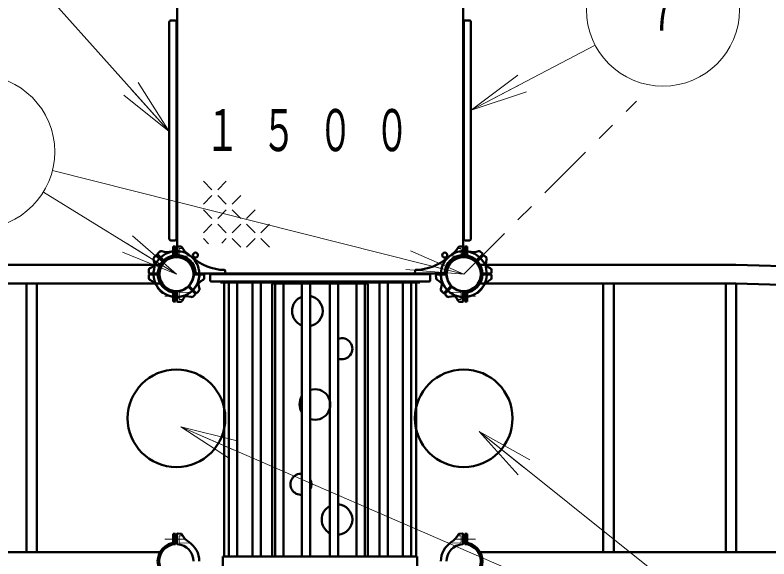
# Model space of a CAD drawing. Units: millimetres on the paper. Extents: x -385 to 0, y -594 to 267.
# Drawn here: x -259.91 to -220.54, y 110.42 to 138.82 of the extents above; entities that cross this region are included whole.
import ezdxf
from ezdxf.enums import TextEntityAlignment as Align

# ---------------------------------------------------------------- set-up
doc = ezdxf.new("R2010")
doc.units = ezdxf.units.MM
doc.linetypes.add('USER1', pattern=[4.5, 2.5, -2])
doc.linetypes.add('USER2', pattern=[6, 3, -1, 1, -1])
doc.layers.add('LY_1', color=140, linetype='Continuous', lineweight=50)
doc.styles.add('ＭＳ ゴシック', font='')
doc.styles.get('ＭＳ ゴシック').set_extended_font_data('MS Gothic')

msp = doc.modelspace()

# ---------------------------------------------------------------- linework, layer by layer
at = {"layer": 'LY_1', "color": 7, "lineweight": 13}
for p, q in [((-251.859, 132.735), (-259.197, 140.94)), ((-236.085, 133.854), (-229.617, 137.252)), ((-236.085, 133.854), (-233.662, 135.692)), ((-253.487, 135.305), (-251.859, 132.735)), ((-236.085, 133.854), (-233.429, 135.249)), ((-251.859, 132.735), (-253.859, 134.972)), ((-233.197, 134.807), (-236.085, 133.854)), ((-251.859, 132.735), (-254.232, 134.638)), ((-236.482, 125.298), (-257.957, 130.706)), ((-249.63, 129.7), (-250.08, 130.15)), ((-248.88, 130.15), (-249.33, 129.7)), ((-251.482, 125.298), (-258.432, 129.583)), ((-249.63, 129.4), (-250.08, 128.95)), ((-248.88, 128.95), (-249.33, 129.4)), ((-248.13, 129.4), (-248.58, 128.95)), ((-249.63, 128.2), (-250.08, 128.65)), ((-248.88, 128.65), (-249.33, 128.2)), ((-248.13, 128.2), (-248.58, 128.65)), ((-247.38, 128.65), (-247.83, 128.2)), ((-249.63, 127.9), (-250.08, 127.45)), ((-248.88, 127.45), (-249.33, 127.9)), ((-248.13, 127.9), (-248.58, 127.45)), ((-247.38, 127.45), (-247.83, 127.9)), ((-246.63, 127.9), (-247.08, 127.45)), ((-253.773, 127.298), (-251.482, 125.298)), ((-251.482, 125.298), (-254.036, 126.872)), ((-249.813, 126.883), (-250.08, 127.15)), ((-248.88, 127.15), (-249.12, 126.91)), ((-248.13, 126.7), (-248.58, 127.15)), ((-247.38, 127.15), (-247.83, 126.7)), ((-246.63, 126.7), (-247.08, 127.15)), ((-251.482, 125.298), (-254.298, 126.447)), ((-239.269, 126.515), (-236.482, 125.298)), ((-236.482, 125.298), (-239.391, 126.03)), ((-236.482, 125.298), (-239.513, 125.545)), ((-248.706, 115.667), (-251.26, 117.319)), ((-251.26, 117.319), (-248.308, 116.584)), ((-251.26, 117.319), (-248.507, 116.125)), ((-251.26, 117.319), (-221.487, 104.402)), ((-233.647, 114.813), (-235.679, 117.076)), ((-235.679, 117.076), (-233.023, 115.594)), ((-235.679, 117.076), (-233.335, 115.204)), ((-235.679, 117.076), (-220.943, 105.306))]:
    msp.add_line(p, q, dxfattribs=at)
at = {"layer": 'LY_1'}
for p, q in [((-251.452, 132.798), (-251.452, 139.205)), ((-236.512, 132.798), (-236.512, 139.205)), ((-251.862, 138.448), (-251.862, 127.148)), ((-251.762, 138.548), (-251.582, 138.548)), ((-251.482, 138.448), (-251.482, 127.148)), ((-236.482, 138.448), (-236.482, 127.148)), ((-236.202, 138.548), (-236.382, 138.548)), ((-236.102, 138.448), (-236.102, 127.148)), ((-251.452, 132.798), (-251.452, 126.39)), ((-236.512, 132.798), (-236.512, 126.39)), ((-251.762, 127.048), (-251.582, 127.048)), ((-236.202, 127.048), (-236.382, 127.048)), ((-252.456, 126.372), (-252.341, 126.48)), ((-252.456, 126.372), (-252.35, 126.472)), ((-251.662, 126.738), (-251.662, 126.265)), ((-251.542, 126.738), (-251.662, 126.738)), ((-251.542, 126.738), (-251.542, 126.196)), ((-251.461, 126.235), (-251.461, 126.706)), ((-251.415, 126.746), (-251.263, 126.741)), ((-236.549, 126.746), (-236.702, 126.741)), ((-236.503, 126.235), (-236.503, 126.706)), ((-236.422, 126.738), (-236.422, 126.196)), ((-236.422, 126.738), (-236.302, 126.738)), ((-236.302, 126.738), (-236.302, 126.265)), ((-235.508, 126.372), (-235.623, 126.48)), ((-235.508, 126.372), (-235.615, 126.472)), ((-252.557, 126.271), (-252.664, 126.156)), ((-252.557, 126.271), (-252.656, 126.165)), ((-252.166, 125.939), (-252.499, 126.272)), ((-252.166, 125.939), (-252.499, 126.272)), ((-252.124, 125.982), (-252.457, 126.315)), ((-252.124, 125.982), (-252.457, 126.315)), ((-235.841, 125.982), (-235.507, 126.315)), ((-235.841, 125.982), (-235.507, 126.315)), ((-235.798, 125.939), (-235.465, 126.272)), ((-235.798, 125.939), (-235.465, 126.272)), ((-235.407, 126.271), (-235.3, 126.156)), ((-235.407, 126.271), (-235.308, 126.165)), ((-264.492, 125.784), (-252.317, 125.784)), ((-223.472, 125.784), (-235.647, 125.784)), ((-252.931, 125.369), (-252.926, 125.514)), ((-252.931, 125.226), (-252.925, 125.069)), ((-252.42, 125.328), (-252.891, 125.328)), ((-252.42, 125.268), (-252.891, 125.268)), ((-250.545, 125.328), (-248.973, 125.328)), ((-250.545, 125.268), (-250.074, 125.268)), ((-243.982, 125.328), (-250.39, 125.328)), ((-250.034, 125.226), (-250.039, 125.081)), ((-249.732, 125.238), (-249.732, 124.978)), ((-249.722, 125.33), (-248.752, 125.33)), ((-249.672, 125.298), (-238.292, 125.298)), ((-248.933, 125.37), (-248.939, 125.475)), ((-243.982, 125.328), (-237.575, 125.328)), ((-238.242, 125.33), (-239.212, 125.33)), ((-239.031, 125.37), (-239.026, 125.475)), ((-237.42, 125.328), (-238.991, 125.328)), ((-238.232, 125.238), (-238.232, 124.978)), ((-237.931, 125.226), (-237.926, 125.081)), ((-237.42, 125.268), (-237.891, 125.268)), ((-235.545, 125.328), (-235.074, 125.328)), ((-235.545, 125.268), (-235.074, 125.268)), ((-235.034, 125.369), (-235.039, 125.514)), ((-235.034, 125.226), (-235.039, 125.069)), ((-264.492, 124.812), (-252.317, 124.812)), ((-259.313, 110.784), (-259.313, 124.812)), ((-258.769, 110.784), (-258.769, 124.812)), ((-249.672, 124.918), (-238.292, 124.918)), ((-249.182, 124.918), (-249.182, 124.854)), ((-238.782, 124.854), (-249.182, 124.854)), ((-248.999, 110.548), (-248.999, 124.854)), ((-248.744, 110.548), (-248.744, 124.854)), ((-248.31, 110.548), (-248.31, 124.854)), ((-247.518, 110.548), (-247.518, 124.854)), ((-247.084, 110.548), (-247.084, 124.854)), ((-246.322, 110.548), (-246.322, 124.854)), ((-245.888, 110.548), (-245.888, 124.854)), ((-244.929, 110.548), (-244.929, 124.854)), ((-244.495, 110.548), (-244.495, 124.854)), ((-243.469, 110.548), (-243.469, 124.854)), ((-243.035, 110.548), (-243.035, 124.854)), ((-242.076, 110.548), (-242.076, 124.854)), ((-241.642, 110.548), (-241.642, 124.854)), ((-240.88, 110.548), (-240.88, 124.854)), ((-240.446, 110.548), (-240.446, 124.854)), ((-239.654, 110.548), (-239.654, 124.854)), ((-239.22, 110.548), (-239.22, 124.854)), ((-238.965, 110.548), (-238.965, 124.854)), ((-238.782, 124.918), (-238.782, 124.854)), ((-223.472, 124.812), (-235.647, 124.812)), ((-229.195, 110.784), (-229.195, 124.812)), ((-228.651, 110.784), (-228.651, 124.812)), ((-222.795, 110.784), (-222.795, 124.809)), ((-222.251, 110.784), (-222.251, 124.802)), ((-252.46, 124.602), (-252.463, 124.6)), ((-252.46, 124.602), (-252.463, 124.6)), ((-250.841, 124.614), (-250.507, 124.28)), ((-250.841, 124.614), (-250.507, 124.28)), ((-250.798, 124.656), (-250.465, 124.323)), ((-250.798, 124.656), (-250.465, 124.323)), ((-250.407, 124.324), (-250.3, 124.439)), ((-250.407, 124.324), (-250.308, 124.43)), ((-246.482, 110.548), (-246.482, 124.738)), ((-241.542, 124.798), (-246.422, 124.798)), ((-241.482, 110.548), (-241.482, 124.738)), ((-237.557, 124.324), (-237.664, 124.439)), ((-237.557, 124.324), (-237.656, 124.43)), ((-237.166, 124.656), (-237.499, 124.323)), ((-237.166, 124.656), (-237.499, 124.323)), ((-237.124, 124.614), (-237.457, 124.28)), ((-237.124, 124.614), (-237.457, 124.28)), ((-235.504, 124.602), (-235.502, 124.6)), ((-235.504, 124.602), (-235.502, 124.6)), ((-252.177, 124.32), (-252.18, 124.317)), ((-252.177, 124.32), (-252.18, 124.317)), ((-251.682, 124.114), (-251.682, 124.111)), ((-251.662, 124.33), (-251.662, 123.858)), ((-251.542, 124.4), (-251.542, 123.858)), ((-251.461, 124.36), (-251.461, 123.889)), ((-251.282, 124.114), (-251.282, 124.111)), ((-250.508, 124.223), (-250.623, 124.116)), ((-250.508, 124.223), (-250.615, 124.124)), ((-237.456, 124.223), (-237.35, 124.124)), ((-237.456, 124.223), (-237.341, 124.116)), ((-236.682, 124.114), (-236.682, 124.111)), ((-236.503, 124.36), (-236.503, 123.889)), ((-236.422, 124.4), (-236.422, 123.858)), ((-236.302, 124.33), (-236.302, 123.858)), ((-236.282, 124.114), (-236.282, 124.111)), ((-235.787, 124.32), (-235.785, 124.317)), ((-235.787, 124.32), (-235.785, 124.317)), ((-251.542, 123.858), (-251.662, 123.858)), ((-251.42, 123.849), (-251.263, 123.855)), ((-236.545, 123.849), (-236.702, 123.855)), ((-236.422, 123.858), (-236.302, 123.858)), ((-251.662, 111.738), (-251.662, 111.265)), ((-251.542, 111.738), (-251.662, 111.738)), ((-251.542, 111.738), (-251.542, 111.196)), ((-251.461, 111.235), (-251.461, 111.706)), ((-251.415, 111.746), (-251.263, 111.741)), ((-236.549, 111.746), (-236.702, 111.741)), ((-236.503, 111.235), (-236.503, 111.706)), ((-236.422, 111.738), (-236.422, 111.196)), ((-236.422, 111.738), (-236.302, 111.738)), ((-236.302, 111.738), (-236.302, 111.265)), ((-299.805, 110.784), (-252.338, 110.784)), ((-188.159, 110.784), (-235.627, 110.784)), ((-249.059, 110.548), (-238.905, 110.548)), ((-249.059, 110.048), (-249.059, 110.548)), ((-238.905, 110.048), (-238.905, 110.548))]:
    msp.add_line(p, q, dxfattribs=at)
at = {"layer": 'LY_1', "color": 7, "linetype": 'USER2', "lineweight": 13}
for p, q in [((-236.482, 125.298), (-227.461, 134.319)), ((-252.093, 126.448), (-251.004, 126.448)), ((-235.872, 126.448), (-236.961, 126.448)), ((-252.093, 124.148), (-251.004, 124.148)), ((-235.872, 124.148), (-236.961, 124.148)), ((-252.093, 111.448), (-251.004, 111.448)), ((-235.872, 111.448), (-236.961, 111.448))]:
    msp.add_line(p, q, dxfattribs=at)
at = {"layer": 'LY_1', "color": 7, "linetype": 'USER1', "lineweight": 13}
for p, q in [((-251.542, 126.558), (-251.662, 126.558)), ((-251.341, 126.278), (-251.341, 126.618)), ((-251.332, 126.627), (-251.192, 126.632)), ((-236.633, 126.627), (-236.772, 126.632)), ((-236.623, 126.278), (-236.623, 126.618)), ((-236.422, 126.558), (-236.302, 126.558)), ((-251.542, 126.338), (-251.662, 126.338)), ((-251.332, 126.268), (-250.812, 126.241)), ((-236.633, 126.268), (-237.153, 126.241)), ((-236.422, 126.338), (-236.302, 126.338)), ((-251.542, 124.258), (-251.662, 124.258)), ((-251.542, 124.038), (-251.662, 124.038)), ((-251.341, 124.318), (-251.341, 123.978)), ((-251.332, 124.327), (-250.812, 124.355)), ((-236.633, 124.327), (-237.153, 124.355)), ((-236.623, 124.318), (-236.623, 123.978)), ((-236.422, 124.258), (-236.302, 124.258)), ((-236.422, 124.038), (-236.302, 124.038)), ((-251.332, 123.968), (-251.192, 123.963)), ((-236.633, 123.968), (-236.772, 123.963)), ((-251.542, 111.558), (-251.662, 111.558)), ((-251.341, 111.278), (-251.341, 111.618)), ((-251.332, 111.627), (-251.192, 111.632)), ((-236.633, 111.627), (-236.772, 111.632)), ((-236.623, 111.278), (-236.623, 111.618)), ((-236.422, 111.558), (-236.302, 111.558)), ((-251.542, 111.338), (-251.662, 111.338)), ((-251.332, 111.268), (-250.812, 111.241)), ((-236.633, 111.268), (-237.153, 111.241)), ((-236.422, 111.338), (-236.302, 111.338))]:
    msp.add_line(p, q, dxfattribs=at)
at = {"layer": 'LY_1', "color": 7, "lineweight": 13}
for centre in [(-226.076, 139.112), (-261.836, 131.682)]:
    msp.add_circle(centre, 4, dxfattribs=at)
at = {"layer": 'LY_1'}
for centre, radius in [((-250.492, 126.288), 0.13), ((-237.472, 126.288), 0.13), ((-251.482, 125.298), 0.891), ((-236.482, 125.298), 0.891), ((-251.482, 117.766), 2.55), ((-236.482, 117.766), 2.55)]:
    msp.add_circle(centre, radius, dxfattribs=at)
for centre, radius, start, end in [((-251.762, 138.448), 0.1, 90, 180), ((-251.582, 138.448), 0.1, 0, 90), ((-236.382, 138.448), 0.1, 90, 180), ((-236.202, 138.448), 0.1, 0, 90), ((-251.762, 127.148), 0.1, 180, 270), ((-251.582, 127.148), 0.1, 270, 0), ((-236.382, 127.148), 0.1, 180, 270), ((-236.202, 127.148), 0.1, 270, 0), ((-251.482, 125.298), 1.2, 90, 147.2728), ((-252.281, 126.399), 0.1, 72.4588, 133), ((-252.281, 126.399), 0.1, 72.4588, 133), ((-251.95, 127.447), 1, 252.4588, 282.2728), ((-251.95, 127.447), 1, 252.4588, 282.2728), ((-251.482, 125.298), 1.2, 88.5675, 102.2728), ((-251.482, 125.298), 1.2, 88.5675, 102.2728), ((-251.482, 125.298), 1.2, 47.7828, 90), ((-251.421, 126.706), 0.04, 88, 180), ((-251.352, 126.39), 0.1, 180, 263.2128), ((-251.278, 126.641), 0.1, 27.4588, 88), ((-250.302, 127.148), 1, 207.4588, 237.2728), ((-236.482, 125.298), 1.2, 90, 132.2172), ((-237.663, 127.148), 1, 302.7272, 332.5412), ((-236.687, 126.641), 0.1, 92, 152.5412), ((-236.612, 126.39), 0.1, 276.7872, 0), ((-236.543, 126.706), 0.04, 0, 92), ((-236.482, 125.298), 1.2, 77.7272, 91.4325), ((-236.482, 125.298), 1.2, 77.7272, 91.4325), ((-236.482, 125.298), 1.2, 32.7272, 90), ((-236.015, 127.447), 1, 257.7272, 287.5412), ((-236.015, 127.447), 1, 257.7272, 287.5412), ((-235.683, 126.399), 0.1, 47, 107.5412), ((-235.683, 126.399), 0.1, 47, 107.5412), ((-252.583, 126.097), 0.1, 137, 197.5412), ((-252.583, 126.097), 0.1, 137, 197.5412), ((-253.632, 125.765), 1, 347.7272, 17.5412), ((-253.632, 125.765), 1, 347.7272, 17.5412), ((-252.528, 126.244), 0.04, 45, 137), ((-252.528, 126.244), 0.04, 45, 137), ((-252.429, 126.343), 0.04, 133, 225), ((-252.429, 126.343), 0.04, 133, 225), ((-251.482, 125.298), 0.984, 93.4958, 266.5042), ((-251.482, 125.298), 0.9, 93.8226, 266.1775), ((-251.482, 125.298), 0.9, 90, 175.7293), ((-252.096, 126.01), 0.04, 225, 310.7293), ((-252.096, 126.01), 0.04, 225, 310.7293), ((-251.482, 125.298), 0.9, 45, 130.7293), ((-251.482, 125.298), 0.9, 45, 130.7293), ((-251.482, 125.298), 0.9, 4.2707, 90), ((-251.421, 126.235), 0.04, 180, 265.7293), ((-251.491, 125.298), 0.9, 0, 85.7293), ((-251.482, 125.298), 1, 6.7872, 83.2128), ((-251.491, 125.298), 1.2, 0, 57.2728), ((-248.929, 128.112), 2.6, 227.7828, 268.9158), ((-239.036, 128.112), 2.6, 271.0842, 312.2172), ((-236.473, 125.298), 1.2, 122.7272, 180), ((-236.482, 125.298), 1, 96.7872, 173.2128), ((-236.482, 125.298), 0.9, 90, 175.7293), ((-236.473, 125.298), 0.9, 94.2707, 180), ((-236.482, 125.298), 0.9, 49.2707, 135), ((-236.482, 125.298), 0.9, 49.2707, 135), ((-236.543, 126.235), 0.04, 274.2707, 0), ((-236.482, 125.298), 0.9, 4.2707, 90), ((-236.482, 125.298), 0.984, 273.4958, 86.5042), ((-236.482, 125.298), 0.9, 273.8225, 86.1774), ((-235.869, 126.01), 0.04, 229.2707, 315), ((-235.869, 126.01), 0.04, 229.2707, 315), ((-235.536, 126.343), 0.04, 315, 47), ((-235.536, 126.343), 0.04, 315, 47), ((-235.437, 126.244), 0.04, 43, 135), ((-235.437, 126.244), 0.04, 43, 135), ((-234.332, 125.765), 1, 162.4588, 192.2728), ((-234.332, 125.765), 1, 162.4588, 192.2728), ((-235.381, 126.097), 0.1, 342.4588, 43), ((-235.381, 126.097), 0.1, 342.4588, 43), ((-252.826, 125.511), 0.1, 117.4588, 178), ((-252.826, 125.511), 0.1, 117.4588, 178), ((-253.333, 126.487), 1, 297.4588, 327.2728), ((-251.482, 125.298), 0.9, 139.2707, 225), ((-251.482, 125.298), 0.9, 139.2707, 225), ((-252.195, 125.911), 0.04, 319.2707, 45), ((-252.195, 125.911), 0.04, 319.2707, 45), ((-251.482, 125.298), 0.9, 319.2707, 45), ((-251.482, 125.298), 0.9, 319.2707, 45), ((-236.482, 125.298), 0.9, 135, 220.7293), ((-236.482, 125.298), 0.9, 135, 220.7293), ((-236.482, 125.298), 0.9, 315, 40.7293), ((-236.482, 125.298), 0.9, 315, 40.7293), ((-235.77, 125.911), 0.04, 135, 220.7293), ((-235.77, 125.911), 0.04, 135, 220.7293), ((-234.631, 126.487), 1, 212.7272, 242.5412), ((-235.139, 125.511), 0.1, 2, 62.5412), ((-235.139, 125.511), 0.1, 2, 62.5412), ((-223.472, 45.298), 80.486, 62.62559, 90), ((-252.891, 125.368), 0.04, 178, 270), ((-252.891, 125.228), 0.04, 90, 182), ((-251.482, 125.298), 1.2, 167.7272, 225), ((-251.482, 125.298), 1.2, 167.7272, 225), ((-252.42, 125.368), 0.04, 270, 355.7293), ((-252.42, 125.228), 0.04, 4.2707, 90), ((-251.482, 125.298), 0.9, 184.2707, 270), ((-251.482, 125.298), 0.9, 270, 355.7293), ((-251.491, 125.298), 0.9, 274.2707, 0), ((-251.491, 125.298), 1.2, 302.7272, 0), ((-250.545, 125.368), 0.04, 184.2707, 270), ((-250.545, 125.228), 0.04, 90, 175.7293), ((-250.39, 125.428), 0.1, 186.7872, 270), ((-251.482, 125.298), 1.2, 347.7272, 1.4325), ((-251.482, 125.298), 1.2, 347.7272, 1.4325), ((-250.074, 125.228), 0.04, 358, 90), ((-249.672, 125.238), 0.06, 90, 180), ((-248.979, 125.472), 0.04, 3, 88.9159), ((-248.973, 125.368), 0.04, 270, 3), ((-238.991, 125.368), 0.04, 177, 270), ((-238.986, 125.472), 0.04, 91.0841, 177), ((-238.292, 125.238), 0.06, 0, 90), ((-237.891, 125.228), 0.04, 90, 182), ((-236.482, 125.298), 1.2, 178.5675, 192.2728), ((-236.482, 125.298), 1.2, 178.5675, 192.2728), ((-236.473, 125.298), 1.2, 180, 237.2728), ((-237.575, 125.428), 0.1, 270, 353.2128), ((-237.42, 125.368), 0.04, 270, 355.7293), ((-237.42, 125.228), 0.04, 4.2707, 90), ((-236.482, 125.298), 0.9, 184.2707, 270), ((-236.473, 125.298), 0.9, 180, 265.7293), ((-236.482, 125.298), 0.9, 270, 355.7293), ((-236.482, 125.298), 1.2, 315, 12.2728), ((-236.482, 125.298), 1.2, 315, 12.2728), ((-235.545, 125.368), 0.04, 184.2707, 270), ((-235.545, 125.228), 0.04, 90, 175.7293), ((-235.074, 125.368), 0.04, 270, 2), ((-235.074, 125.228), 0.04, 358, 90), ((-252.826, 125.084), 0.1, 182, 242.5412), ((-253.333, 124.108), 1, 32.7272, 62.5412), ((-249.631, 124.108), 1, 117.4588, 147.2728), ((-249.332, 124.83), 1, 167.7272, 197.5412), ((-249.332, 124.83), 1, 167.7272, 197.5412), ((-250.139, 125.084), 0.1, 297.4588, 358), ((-249.672, 124.978), 0.06, 180, 270), ((-238.292, 124.978), 0.06, 270, 0), ((-237.826, 125.084), 0.1, 182, 242.5412), ((-238.333, 124.108), 1, 32.7272, 62.5412), ((-238.632, 124.83), 1, 342.4588, 12.2728), ((-238.632, 124.83), 1, 342.4588, 12.2728), ((-234.631, 124.108), 1, 117.4588, 147.2728), ((-235.139, 125.084), 0.1, 297.4588, 358), ((-223.472, 45.298), 79.514, 62.62559, 90), ((-251.482, 125.298), 1.2, 212.7272, 270), ((-252.448, 124.586), 0.02, 135, 216.3731), ((-252.448, 124.586), 0.02, 135, 216.3731), ((-251.482, 125.298), 1.22, 216.3731, 225), ((-251.482, 125.298), 1.22, 216.3731, 225), ((-251.482, 125.298), 1.22, 225, 233.6269), ((-251.482, 125.298), 1.22, 225, 233.6269), ((-251.482, 125.298), 1.2, 225, 282.2728), ((-251.482, 125.298), 1.2, 225, 282.2728), ((-251.482, 125.298), 0.9, 225, 310.7293), ((-251.482, 125.298), 0.9, 225, 310.7293), ((-251.482, 125.298), 1.2, 270, 327.2728), ((-250.869, 124.585), 0.04, 45, 130.7293), ((-250.869, 124.585), 0.04, 45, 130.7293), ((-250.77, 124.684), 0.04, 139.2707, 225), ((-250.77, 124.684), 0.04, 139.2707, 225), ((-250.381, 124.498), 0.1, 317, 17.5412), ((-250.381, 124.498), 0.1, 317, 17.5412), ((-246.422, 124.738), 0.06, 90, 180), ((-241.542, 124.738), 0.06, 0, 90), ((-237.583, 124.498), 0.1, 162.4588, 223), ((-237.583, 124.498), 0.1, 162.4588, 223), ((-236.482, 125.298), 1.2, 212.7272, 270), ((-237.195, 124.684), 0.04, 315, 40.7293), ((-237.195, 124.684), 0.04, 315, 40.7293), ((-237.096, 124.585), 0.04, 49.2707, 135), ((-237.096, 124.585), 0.04, 49.2707, 135), ((-236.482, 125.298), 0.9, 229.2707, 315), ((-236.482, 125.298), 0.9, 229.2707, 315), ((-236.482, 125.298), 1.2, 257.7272, 315), ((-236.482, 125.298), 1.2, 257.7272, 315), ((-236.482, 125.298), 1.2, 270, 327.2728), ((-236.482, 125.298), 1.22, 306.3731, 315), ((-236.482, 125.298), 1.22, 306.3731, 315), ((-236.482, 125.298), 1.22, 315, 323.6269), ((-236.482, 125.298), 1.22, 315, 323.6269), ((-235.516, 124.586), 0.02, 323.6269, 45), ((-235.516, 124.586), 0.02, 323.6269, 45), ((-252.194, 124.331), 0.02, 233.6269, 315), ((-252.194, 124.331), 0.02, 233.6269, 315), ((-251.662, 124.111), 0.02, 180, 261.3731), ((-251.482, 125.298), 1.22, 261.3731, 270), ((-251.482, 125.298), 1.22, 270, 278.6269), ((-251.421, 124.36), 0.04, 94.2707, 180), ((-251.302, 124.111), 0.02, 278.6269, 0), ((-251.015, 123.148), 1, 72.4588, 102.2728), ((-251.015, 123.148), 1, 72.4588, 102.2728), ((-250.302, 123.447), 1, 122.7272, 152.5412), ((-250.683, 124.197), 0.1, 252.4588, 313), ((-250.683, 124.197), 0.1, 252.4588, 313), ((-250.536, 124.252), 0.04, 313, 45), ((-250.536, 124.252), 0.04, 313, 45), ((-250.437, 124.351), 0.04, 225, 317), ((-250.437, 124.351), 0.04, 225, 317), ((-244.647, 123.368), 0.8, 110.642, 249.358), ((-244.647, 123.368), 0.8, 280.9511, 79.0489), ((-237.528, 124.351), 0.04, 223, 315), ((-237.528, 124.351), 0.04, 223, 315), ((-237.429, 124.252), 0.04, 135, 227), ((-237.429, 124.252), 0.04, 135, 227), ((-237.281, 124.197), 0.1, 227, 287.5412), ((-237.281, 124.197), 0.1, 227, 287.5412), ((-236.95, 123.148), 1, 77.7272, 107.5412), ((-236.95, 123.148), 1, 77.7272, 107.5412), ((-237.663, 123.447), 1, 27.4588, 57.2728), ((-236.662, 124.111), 0.02, 180, 261.3731), ((-236.482, 125.298), 1.22, 261.3731, 270), ((-236.543, 124.36), 0.04, 0, 85.7293), ((-236.482, 125.298), 1.22, 270, 278.6269), ((-236.302, 124.111), 0.02, 278.6269, 0), ((-235.771, 124.331), 0.02, 225, 306.3731), ((-235.771, 124.331), 0.02, 225, 306.3731), ((-251.421, 123.889), 0.04, 180, 272), ((-251.278, 123.954), 0.1, 272, 332.5412), ((-236.687, 123.954), 0.1, 207.4588, 268), ((-236.543, 123.889), 0.04, 268, 0), ((-242.847, 121.399), 0.55, 249.9566, 110.0434), ((-244.25, 118.488), 0.8, 252.0998, 107.9002), ((-244.25, 118.488), 0.8, 148.1964, 211.8036), ((-244.982, 114.321), 0.55, 84.4679, 275.5321), ((-244.982, 114.321), 0.55, 332.3124, 27.6876), ((-243.098, 112.479), 0.8, 117.6471, 242.3529), ((-243.098, 112.479), 0.8, 274.501, 85.499), ((-251.421, 111.706), 0.04, 88, 180), ((-251.278, 111.641), 0.1, 27.4588, 88), ((-250.302, 112.148), 1, 207.4588, 237.2728), ((-237.663, 112.148), 1, 302.7272, 332.5412), ((-236.687, 111.641), 0.1, 92, 152.5412), ((-236.543, 111.706), 0.04, 0, 92), ((-251.482, 110.298), 0.984, 93.4958, 266.5042), ((-251.482, 110.298), 0.9, 93.8226, 266.1775), ((-251.421, 111.235), 0.04, 180, 265.7293), ((-251.491, 110.298), 0.9, 0, 85.7293), ((-251.491, 110.298), 1.2, 0, 57.2728), ((-236.473, 110.298), 1.2, 122.7272, 180), ((-236.473, 110.298), 0.9, 94.2707, 180), ((-236.543, 111.235), 0.04, 274.2707, 0), ((-236.482, 110.298), 0.984, 273.4958, 86.5042), ((-236.482, 110.298), 0.9, 273.8225, 86.1774)]:
    msp.add_arc(centre, radius, start, end, dxfattribs=at)
at = {"layer": 'LY_1', "color": 7, "linetype": 'USER1', "lineweight": 13}
for centre, radius, start, end in [((-251.331, 126.618), 0.01, 92, 180), ((-251.193, 126.652), 0.02, 272, 29.1005), ((-236.771, 126.652), 0.02, 150.8995, 268), ((-236.633, 126.618), 0.01, 0, 88), ((-251.331, 126.278), 0.01, 180, 268), ((-250.822, 126.041), 0.2, 48.0035, 87), ((-237.142, 126.041), 0.2, 93, 131.9965), ((-236.633, 126.278), 0.01, 272, 0), ((-250.822, 124.554), 0.2, 273, 311.9965), ((-237.142, 124.554), 0.2, 228.0035, 267), ((-251.331, 124.318), 0.01, 92, 180), ((-236.633, 124.318), 0.01, 0, 88), ((-251.331, 123.978), 0.01, 180, 268), ((-251.193, 123.943), 0.02, 330.8995, 88), ((-236.771, 123.943), 0.02, 92, 209.1005), ((-236.633, 123.978), 0.01, 272, 0), ((-251.331, 111.618), 0.01, 92, 180), ((-251.193, 111.652), 0.02, 272, 29.1005), ((-236.771, 111.652), 0.02, 150.8995, 268), ((-236.633, 111.618), 0.01, 0, 88), ((-251.331, 111.278), 0.01, 180, 268), ((-250.822, 111.041), 0.2, 48.0035, 87), ((-237.142, 111.041), 0.2, 93, 131.9965), ((-236.633, 111.278), 0.01, 272, 0)]:
    msp.add_arc(centre, radius, start, end, dxfattribs=at)

# ---------------------------------------------------------------- texts
at = {"layer": 'LY_1', "color": 7, "style": 'ＭＳ ゴシック', "width": 0.6}
msp.add_text('７', height=2.199, dxfattribs=at).set_placement((-226.076, 139.112), align=Align.MIDDLE_CENTER)
at = {"layer": 'LY_1', "color": 7, "insert": (-249.982, 132.798), "char_height": 2.199, "attachment_point": 4, "style": 'ＭＳ ゴシック'}
msp.add_mtext('\\T1.64;\\W0.6;１５００', dxfattribs=at)

doc.saveas('drawing.dxf')
